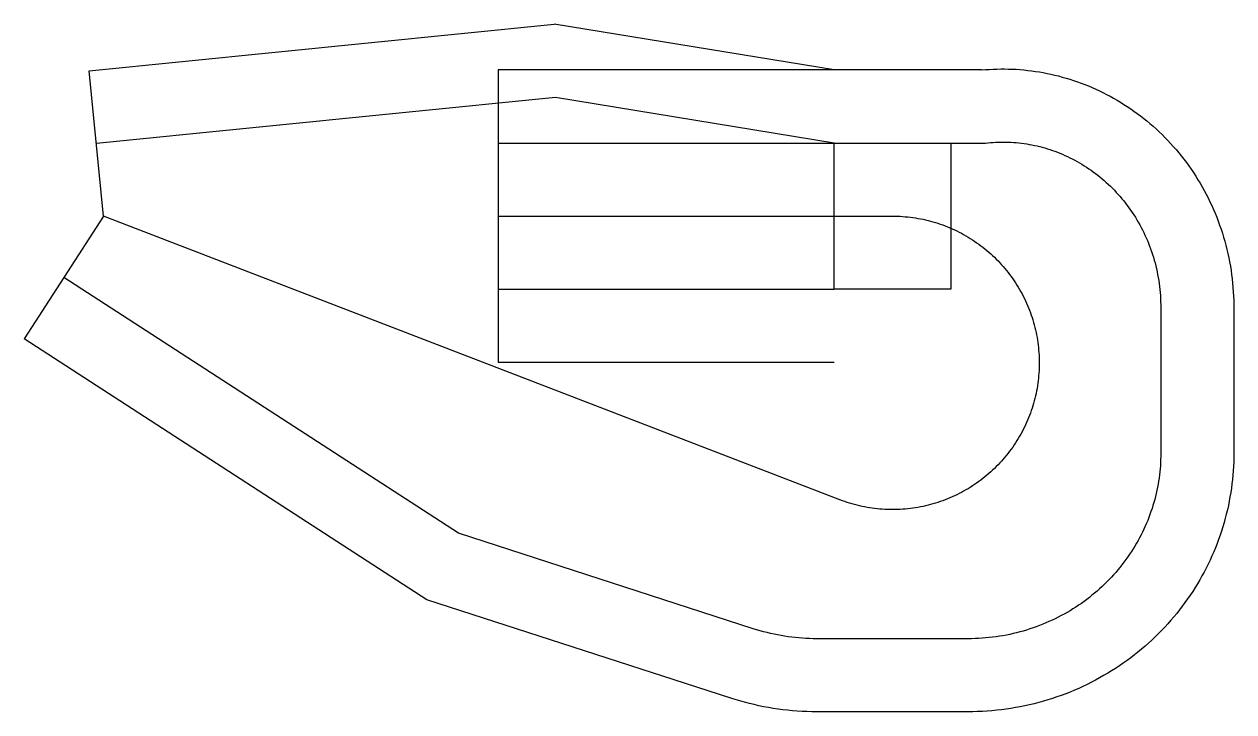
# Model space of a CAD drawing. Header units: metres. Extents: x -22014 to 8653, y -12563 to 4865.
import ezdxf

# ---------------------------------------------------------------- set-up
doc = ezdxf.new("R2010")
doc.units = ezdxf.units.M

msp = doc.modelspace()

# ---------------------------------------------------------------- linework, layer by layer
at = {"color": 1}
for p, q in [((-20369, 3686), (-8579, 4865)), ((-1482, 3704), (-8579, 4865)), ((-20000, 0), (-20369, 3686)), ((-10000, 3704), (-10000, -3704)), ((2258, 3704), (-10000, 3704)), ((-8544, 3007), (-20184, 1843)), ((-1482, 1852), (-8544, 3007)), ((-10000, 1852), (2358, 1852)), ((-20000, 0), (-22014, -3108)), ((-11004, -8036), (-21007, -1554)), ((-10000, -1852), (-1482, -1852)), ((6801, -2311), (6801, -6015)), ((8653, -2311), (8653, -6015)), ((-11806, -9723), (-22014, -3108)), ((-10000, -3704), (-1482, -3704)), ((-3530, -10456), (-11004, -8036)), ((-4101, -12218), (-11806, -9723)), ((1914, -10711), (-1926, -10711)), ((1914, -12563), (-1926, -12563))]:
    msp.add_line(p, q, dxfattribs=at)
for points in [[(2258, 3704), (2355, 3713), (2452, 3720), (2549, 3725), (2646, 3728), (2744, 3730), (2841, 3730), (2939, 3729), (3037, 3726), (3135, 3721), (3233, 3714), (3331, 3705), (3429, 3695), (3527, 3683), (3625, 3670), (3723, 3655), (3820, 3637), (3918, 3619), (4015, 3598), (4112, 3576), (4208, 3552), (4305, 3526), (4401, 3499), (4496, 3470), (4592, 3439), (4686, 3407), (4781, 3372), (4875, 3337), (4968, 3299), (5061, 3260), (5153, 3219), (5245, 3176), (5336, 3132), (5426, 3086), (5516, 3039), (5605, 2990), (5693, 2939), (5781, 2887), (5867, 2833), (5953, 2777), (6038, 2720), (6122, 2661), (6205, 2601), (6287, 2540), (6368, 2476), (6448, 2412), (6527, 2346), (6605, 2278), (6682, 2209), (6758, 2139), (6833, 2067), (6906, 1993), (6978, 1919), (7050, 1843), (7119, 1766), (7188, 1687), (7255, 1607), (7321, 1526), (7386, 1443), (7449, 1360), (7511, 1275), (7571, 1189), (7630, 1102), (7688, 1013), (7744, 924), (7798, 834), (7851, 742), (7903, 649), (7953, 556), (8001, 461), (8048, 366), (8093, 269), (8137, 172), (8179, 74), (8219, -25), (8257, -125), (8294, -226), (8329, -327), (8362, -429), (8394, -532), (8424, -635), (8452, -739), (8478, -844), (8503, -949), (8525, -1055), (8546, -1162), (8565, -1268), (8582, -1376), (8598, -1483), (8611, -1591), (8623, -1700), (8632, -1809), (8640, -1918), (8646, -2027), (8650, -2136), (8652, -2246), (8653, -2311)], [(1482, -1852), (-1482, -1852), (-1482, 1852), (1482, 1852), (1482, -1852)], [(2358, 1852), (2422, 1859), (2486, 1865), (2551, 1870), (2616, 1874), (2681, 1877), (2746, 1878), (2811, 1878), (2877, 1878), (2942, 1876), (3008, 1873), (3074, 1869), (3139, 1863), (3205, 1857), (3271, 1849), (3337, 1840), (3403, 1830), (3468, 1819), (3534, 1807), (3600, 1793), (3665, 1778), (3731, 1763), (3796, 1746), (3861, 1727), (3925, 1708), (3990, 1687), (4054, 1666), (4118, 1643), (4182, 1619), (4246, 1594), (4309, 1567), (4372, 1540), (4434, 1511), (4496, 1481), (4558, 1450), (4619, 1418), (4680, 1385), (4740, 1351), (4800, 1315), (4859, 1279), (4918, 1241), (4976, 1202), (5034, 1163), (5091, 1122), (5147, 1080), (5203, 1037), (5258, 993), (5313, 947), (5366, 901), (5420, 854), (5472, 806), (5523, 757), (5574, 706), (5624, 655), (5673, 603), (5722, 550), (5769, 496), (5816, 441), (5862, 385), (5907, 329), (5951, 271), (5994, 212), (6036, 153), (6077, 93), (6117, 32), (6156, -30), (6194, -93), (6232, -156), (6268, -220), (6303, -285), (6336, -350), (6369, -417), (6401, -484), (6432, -551), (6461, -620), (6489, -689), (6517, -758), (6543, -828), (6567, -899), (6591, -970), (6614, -1042), (6635, -1114), (6655, -1187), (6673, -1260), (6691, -1334), (6707, -1408), (6722, -1483), (6736, -1557), (6748, -1633), (6759, -1708), (6769, -1784), (6778, -1860), (6785, -1937), (6791, -2014), (6795, -2091), (6798, -2168), (6800, -2245), (6801, -2311)], [(-10000, 0), (0, 0), (65, -1), (130, -2), (195, -5), (259, -9), (324, -14), (389, -20), (453, -28), (518, -36), (582, -46), (646, -57), (710, -68), (773, -81), (837, -95), (900, -110), (963, -127), (1025, -144), (1087, -163), (1149, -182), (1211, -203), (1272, -224), (1333, -247), (1393, -271), (1453, -296), (1513, -322), (1572, -348), (1630, -376), (1689, -405), (1746, -435), (1803, -466), (1860, -498), (1916, -531), (1971, -565), (2026, -600), (2080, -636), (2133, -673), (2186, -710), (2238, -749), (2290, -788), (2341, -829), (2391, -870), (2440, -912), (2489, -955), (2537, -999), (2584, -1044), (2630, -1089), (2676, -1136), (2720, -1183), (2764, -1231), (2807, -1279), (2849, -1329), (2891, -1379), (2931, -1430), (2970, -1481), (3009, -1533), (3047, -1586), (3084, -1640), (3119, -1694), (3154, -1748), (3188, -1804), (3221, -1860), (3253, -1916), (3284, -1973), (3314, -2031), (3343, -2089), (3371, -2148), (3398, -2207), (3424, -2266), (3449, -2326), (3472, -2386), (3495, -2447), (3517, -2508), (3537, -2570), (3557, -2632), (3575, -2694), (3593, -2757), (3609, -2820), (3624, -2883), (3638, -2946), (3651, -3010), (3663, -3074), (3674, -3138), (3683, -3202), (3692, -3266), (3699, -3331), (3705, -3395), (3710, -3460), (3714, -3525), (3717, -3590), (3719, -3654), (3719, -3719), (3719, -3784), (3717, -3849), (3714, -3914), (3710, -3979), (3705, -4044), (3699, -4108), (3692, -4173), (3683, -4237), (3674, -4301), (3663, -4365), (3651, -4429), (3638, -4493), (3624, -4556), (3609, -4619), (3593, -4682), (3575, -4745), (3557, -4807), (3537, -4869), (3517, -4930), (3495, -4991), (3472, -5052), (3449, -5113), (3424, -5173), (3398, -5232), (3371, -5291), (3343, -5350), (3314, -5408), (3284, -5466), (3253, -5523), (3221, -5579), (3188, -5635), (3154, -5690), (3119, -5745), (3084, -5799), (3047, -5853), (3009, -5906), (2970, -5958), (2931, -6009), (2891, -6060), (2849, -6110), (2807, -6160), (2764, -6208), (2720, -6256), (2676, -6303), (2630, -6349), (2584, -6395), (2537, -6440), (2489, -6483), (2440, -6526), (2391, -6569), (2341, -6610), (2290, -6650), (2238, -6690), (2186, -6728), (2133, -6766), (2080, -6803), (2026, -6839), (1971, -6874), (1916, -6908), (1860, -6940), (1803, -6972), (1746, -7003), (1689, -7033), (1630, -7062), (1572, -7090), (1513, -7117), (1453, -7143), (1393, -7168), (1333, -7192), (1272, -7214), (1211, -7236), (1149, -7257), (1087, -7276), (1025, -7295), (963, -7312), (900, -7328), (837, -7343), (773, -7357), (710, -7370), (646, -7382), (582, -7393), (518, -7403), (453, -7411), (389, -7418), (324, -7425), (259, -7430), (195, -7434), (130, -7437), (65, -7438), (0, -7439), (-65, -7438), (-130, -7437), (-195, -7434), (-259, -7430), (-324, -7425), (-389, -7418), (-453, -7411), (-518, -7403), (-582, -7393), (-646, -7382), (-710, -7370), (-773, -7357), (-837, -7343), (-900, -7328), (-963, -7312), (-1025, -7295), (-1087, -7276), (-1149, -7257), (-1211, -7236), (-1272, -7214), (-1333, -7192), (-1337, -7190), (-20000, 0)], [(6801, -6015), (6800, -6093), (6798, -6170), (6794, -6248), (6790, -6326), (6784, -6404), (6776, -6482), (6767, -6560), (6757, -6638), (6745, -6715), (6732, -6793), (6718, -6871), (6702, -6948), (6685, -7026), (6666, -7103), (6647, -7180), (6625, -7257), (6603, -7333), (6579, -7409), (6553, -7485), (6526, -7561), (6498, -7636), (6469, -7711), (6438, -7785), (6406, -7859), (6372, -7933), (6337, -8006), (6301, -8079), (6264, -8151), (6225, -8222), (6185, -8293), (6143, -8363), (6101, -8433), (6056, -8502), (6011, -8571), (5965, -8638), (5917, -8705), (5868, -8772), (5817, -8837), (5766, -8902), (5713, -8966), (5659, -9029), (5604, -9091), (5548, -9153), (5491, -9213), (5432, -9273), (5372, -9332), (5312, -9389), (5250, -9446), (5187, -9502), (5123, -9556), (5057, -9610), (4991, -9663), (4924, -9714), (4856, -9765), (4787, -9814), (4717, -9862), (4646, -9909), (4574, -9955), (4501, -10000), (4427, -10043), (4353, -10085), (4277, -10126), (4201, -10166), (4124, -10204), (4046, -10241), (3967, -10277), (3888, -10312), (3808, -10345), (3727, -10377), (3646, -10407), (3564, -10436), (3481, -10464), (3398, -10490), (3314, -10515), (3229, -10538), (3145, -10560), (3059, -10581), (2973, -10600), (2887, -10618), (2800, -10634), (2713, -10648), (2625, -10661), (2537, -10673), (2449, -10683), (2360, -10691), (2272, -10698), (2183, -10704), (2093, -10708), (2004, -10710), (1914, -10711), (1914, -10711)], [(8653, -6015), (8652, -6125), (8649, -6235), (8644, -6345), (8637, -6455), (8629, -6565), (8618, -6675), (8605, -6785), (8591, -6895), (8574, -7005), (8556, -7115), (8536, -7224), (8514, -7333), (8490, -7442), (8463, -7551), (8435, -7659), (8406, -7767), (8374, -7875), (8340, -7982), (8304, -8088), (8267, -8194), (8227, -8300), (8186, -8405), (8143, -8509), (8098, -8613), (8051, -8716), (8002, -8818), (7951, -8919), (7899, -9020), (7845, -9120), (7789, -9219), (7731, -9317), (7671, -9415), (7610, -9511), (7547, -9606), (7482, -9701), (7415, -9794), (7347, -9886), (7277, -9978), (7205, -10068), (7132, -10156), (7057, -10244), (6981, -10331), (6902, -10416), (6823, -10500), (6742, -10582), (6659, -10664), (6575, -10744), (6489, -10822), (6402, -10899), (6313, -10975), (6223, -11049), (6132, -11122), (6039, -11193), (5945, -11263), (5849, -11331), (5752, -11397), (5655, -11462), (5555, -11526), (5455, -11587), (5353, -11647), (5251, -11705), (5147, -11761), (5042, -11816), (4936, -11869), (4829, -11920), (4721, -11969), (4612, -12017), (4502, -12062), (4391, -12106), (4279, -12148), (4167, -12187), (4053, -12225), (3939, -12261), (3824, -12295), (3709, -12327), (3593, -12357), (3476, -12385), (3358, -12412), (3240, -12436), (3122, -12458), (3003, -12477), (2883, -12495), (2763, -12511), (2643, -12525), (2522, -12536), (2401, -12546), (2280, -12553), (2158, -12559), (2036, -12562), (1914, -12563), (1914, -12563)], [(-1926, -10711), (-2015, -10710), (-2105, -10708), (-2195, -10704), (-2285, -10698), (-2375, -10691), (-2465, -10683), (-2555, -10672), (-2645, -10661), (-2735, -10647), (-2825, -10632), (-2914, -10615), (-3004, -10597), (-3093, -10578), (-3182, -10556), (-3271, -10533), (-3359, -10509), (-3447, -10483), (-3530, -10456)], [(-1926, -12563), (-2048, -12562), (-2170, -12559), (-2292, -12553), (-2414, -12546), (-2537, -12536), (-2659, -12524), (-2781, -12511), (-2903, -12495), (-3025, -12476), (-3146, -12456), (-3268, -12433), (-3389, -12409), (-3510, -12382), (-3630, -12353), (-3750, -12322), (-3870, -12289), (-3989, -12254), (-4101, -12218)]]:
    msp.add_lwpolyline(points, dxfattribs=at)

doc.saveas('drawing.dxf')
